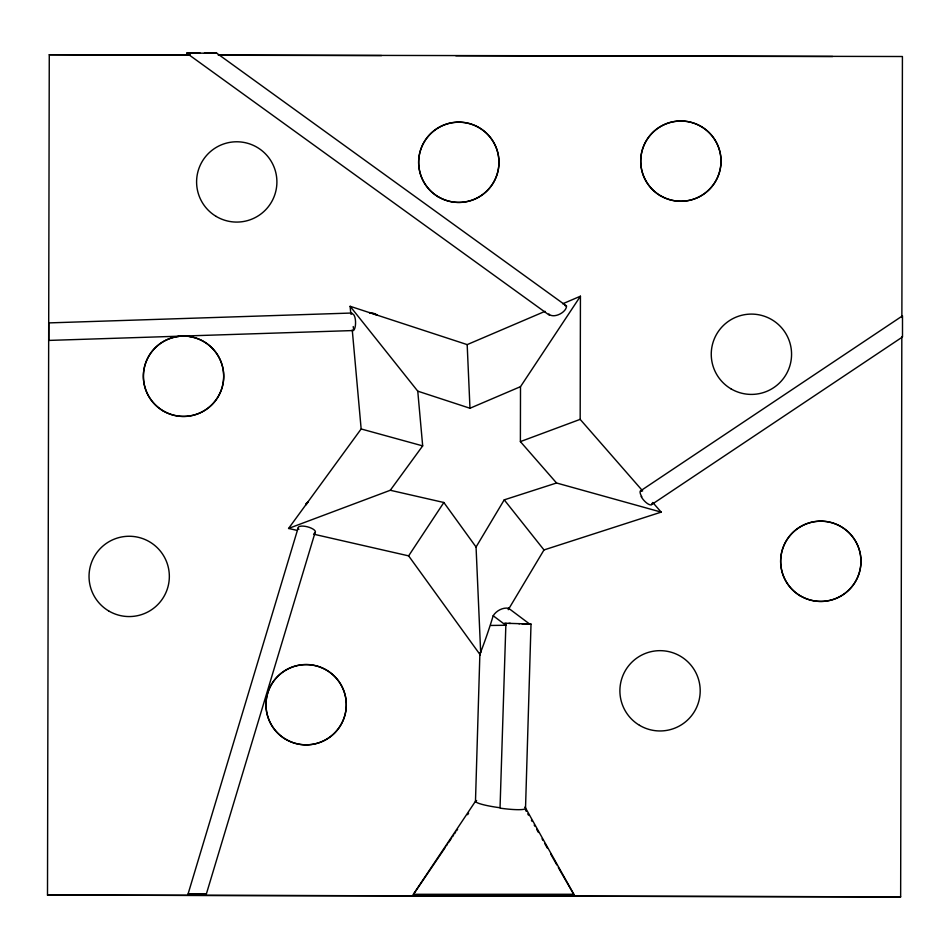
<?xml version="1.0" encoding="UTF-8"?>
<svg xmlns="http://www.w3.org/2000/svg" width="950" height="950" viewBox="0 0 950 950"><rect width="100%" height="100%" fill="white"/><g stroke="black" fill="none" stroke-linecap="round" stroke-linejoin="round"><path stroke-width="1.43" d="M481.496 650.073C485.83 638.661 489.701 627.249 493.181 615.754C496.304 610.779 502.716 607.276 508.559 608.238L529.673 624.067L525.861 623.901M901.823 336.573L900.648 896.871L47.5 895.078L49.269 54.72L190.226 55.017M508.286 609.686L543.994 549.943L661.2 512.121L556.534 482.992L520.386 441.608L520.505 386.662L580.426 296.222L580.177 419.378L642.651 490.901M901.871 317.478L902.417 56.513L218.417 55.076M475.475 801.408L479.892 653.505M505.911 623.271L500.032 808.07M525.528 808.046L531.014 624.102L527.084 623.948M548.791 313.928C553.244 318.986 566.449 312.645 566.556 305.995A8.217 2.909 -31.4 0 0 565.784 305.567M351.298 314.011C356.084 311.921 356.891 327.702 353.507 330.541L48.771 340.421L48.771 322.905L351.916 313.025M189.561 894.057L188.053 894.033L298.062 528.141M188.112 894.033L206.34 894.045L315.162 532.297M508.464 609.389L508.606 608.273M480.676 652.65L476.057 547.022L504.236 499.854L556.534 482.992M305.841 504.771L307.859 502.289L306.019 504.521M480.059 654.621L408.631 555.869L443.852 502.503L390.284 490.271L288.598 528.426L361.154 428.961L352.26 329.947M524.792 807.156A25.698 3.372 8.3 0 1 525.409 807.738L573.954 894.484L413.369 894.508L445.372 847.293M446.393 845.797L447.402 844.289M448.424 842.781L451.476 838.28M452.497 836.772L453.518 835.276M454.539 833.768L455.561 832.271M456.582 830.763L457.603 829.267M467.59 814.708L468.611 813.212M390.284 490.271L422.679 445.883L417.762 391.162L350.158 306.327M641.701 491.174C638.412 489.974 640.941 495.781 641.832 496.743M640.347 491.008L902.5 315.851L902.5 336.965L651.7 504.533M545.039 311.339L467.186 344.613L350.134 306.292L350.823 313.975M562.697 303.786L580.438 296.21M417.762 391.162L469.977 408.251L520.505 386.662M520.386 441.608L580.129 419.378M413.238 894.496L475.582 801.099A25.27 3.622 7 0 1 476.627 800.553M573.847 894.496L558.351 867.576M549.48 315.305L186.687 53.152L216.743 53.2L566.295 305.793M530.943 624.102L529.839 624.091M529.589 624.067L528.58 624.055M490.806 625.456L505.851 625.266L504.533 623.224L510.483 623.402M190.902 894.009L196.864 893.998M203.846 894.069L197.541 894.069M413.559 894.508L573.527 894.508M200.296 53.2L186.77 53.152M204.44 53.141L216.719 53.188M190.226 55.171L49.269 54.72M218.417 55.231L381.627 55.575M455.81 55.729L832.675 56.525M564.811 305.508L565.761 305.591M204.345 894.021L206.257 894.033M529.399 624.091L528.699 624.067M508.927 623.354L519.65 623.687M521.883 623.77L526.918 623.936M518.866 623.675L525.16 623.877M288.551 528.449L297.231 530.433M313.571 534.161L408.631 555.869M361.202 428.973L422.679 445.883M369.372 312.598L370.571 312.989M373.017 313.785L377.055 315.02M493.181 615.754L505.851 625.266M652.757 502.467L661.2 512.133M504.236 499.854L543.97 549.908M443.852 502.503L476.057 547.022M525.528 810.065L526.264 811.336M527.749 813.877L528.485 815.148M531.406 820.182L532.119 821.418M534.185 825.016L534.85 826.179M538.46 832.485L536.655 829.326M542.058 838.791L542.949 840.37M547.438 848.267L544.742 843.529M556.831 864.88L550.751 854.109M652.021 503.369L651.902 504.402A8.669 3.218 49.1 0 1 647.021 503.262A8.669 3.218 49.1 0 1 641.155 496.541M467.186 344.803L469.977 408.251M900.648 896.871L47.5 895.078M525.398 808.034A24.938 3.289 8 0 1 500.389 808.189M499.118 807.631A25.674 3.325 7.3 0 1 475.558 801.42M480.367 653.232A26.873 2.826 -67.2 0 1 481.175 650.619M480.356 654.776A22.847 4.239 33.6 0 1 480.569 652.579M189.418 336.597A40.161 40.161 0 0 1 217.123 398.359A40.161 40.161 0 0 1 149.447 397.527A40.161 40.161 0 0 1 178.648 336.466M369.396 312.621A15.461 15.461 0 0 1 377.043 314.913M353.59 328.771A11.721 1.377 88.6 0 1 353.222 326.562M298.87 529.388A8.918 3.123 14.8 0 1 307.183 526.751A8.918 3.123 14.8 0 1 314.272 533.199M305.947 504.604A8.787 4.382 16.7 0 1 307.859 502.289M730.847 388.752A40.161 40.161 0 0 0 791.564 354.813A40.161 40.161 0 0 0 731.809 319.2A40.161 40.161 0 0 0 730.847 388.752M800.244 595.769A40.161 40.161 0 0 0 860.961 561.83A40.161 40.161 0 0 0 801.206 526.229A40.161 40.161 0 0 0 800.244 595.769A40.161 40.161 0 0 0 860.961 561.925A40.161 40.161 0 0 0 801.206 526.324A40.161 40.161 0 0 0 800.244 595.876M438.247 196.769A40.161 40.161 0 0 0 498.952 162.818A40.161 40.161 0 0 0 439.209 127.217A40.161 40.161 0 0 0 438.247 196.769A40.161 40.161 0 0 0 498.952 162.913A40.161 40.161 0 0 0 439.209 127.312A40.161 40.161 0 0 0 438.247 196.864M660.309 195.605A40.161 40.161 0 0 0 721.014 161.666A40.161 40.161 0 0 0 661.259 126.065A40.161 40.161 0 0 0 660.309 195.605A40.161 40.161 0 0 0 721.014 161.761A40.161 40.161 0 0 0 661.259 126.16A40.161 40.161 0 0 0 660.309 195.712M108.633 610.909A40.161 40.161 0 0 0 169.338 576.959A40.161 40.161 0 0 0 109.594 541.357A40.161 40.161 0 0 0 108.633 610.909M639.481 725.301A40.161 40.161 0 0 0 700.197 691.363A40.161 40.161 0 0 0 640.443 655.761A40.161 40.161 0 0 0 639.481 725.301M216.184 216.422A40.161 40.161 0 0 0 276.901 182.483A40.161 40.161 0 0 0 217.146 146.882A40.161 40.161 0 0 0 216.184 216.422M162.984 410.733A40.161 40.161 0 0 0 223.701 376.782A40.161 40.161 0 0 0 163.946 341.181A40.161 40.161 0 0 0 162.984 410.733M285.582 739.183A40.161 40.161 0 0 0 346.299 705.244A40.161 40.161 0 0 0 286.544 669.631A40.161 40.161 0 0 0 285.582 739.183A40.161 40.161 0 0 0 346.299 705.339A40.161 40.161 0 0 0 286.544 669.738A40.161 40.161 0 0 0 285.582 739.278"/></g></svg>
